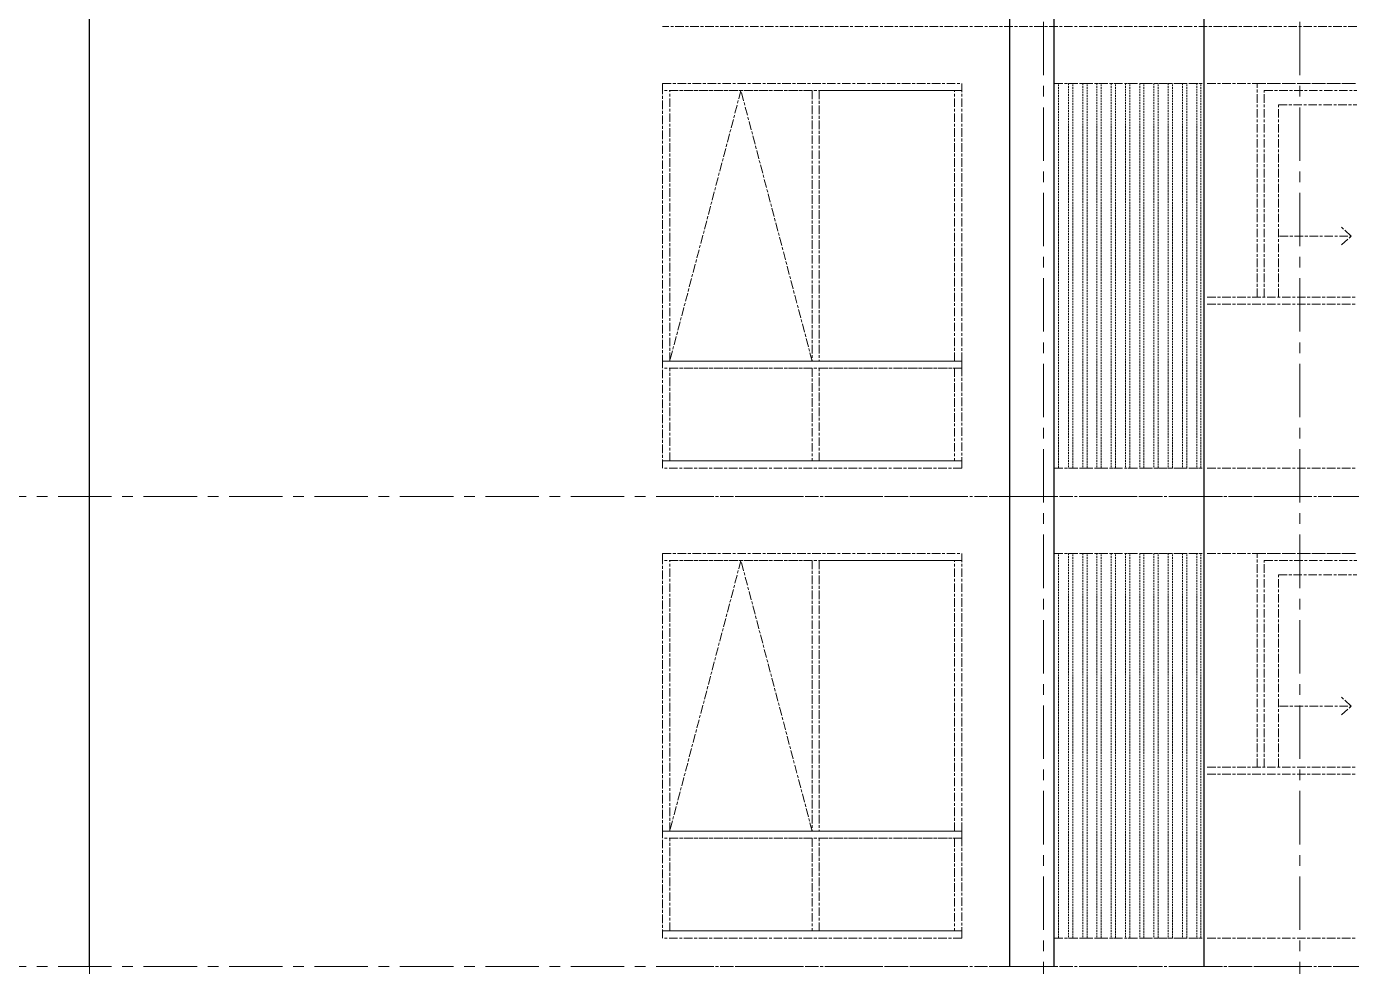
# Model space of a CAD drawing. Header units: millimetres. Extents: x -100356 to 314685, y 446 to 1273965.
# Drawn here: x 186762 to 196066, y 236486 to 243086 of the extents above; entities that cross this region are included whole.
import ezdxf
from ezdxf.xclip import XClip

# ---------------------------------------------------------------- set-up
doc = ezdxf.new("R2010")
doc.units = ezdxf.units.MM
doc.header["$XCLIPFRAME"] = 2
for name, pattern in [('20180221 BF$0$Core - tb$0$HIDDEN2', [0.1875, 0.125, -0.0625]), ('section$0$CENTER', [2, 1.25, -0.25, 0.25, -0.25]), ('section$0$Kume - Grid Line', [10.5, 6, -1.25, 2, -1.25])]:
    doc.linetypes.add(name, pattern=pattern)
for name, color, linetype, lineweight in [('@LOUVER', 35, 'Continuous', 13), ('section$0$A-_ANOT----_D', 7, 'Continuous', 5), ('section$0$A-_FLORLEVL_E', 7, 'Continuous', 5), ('section$0$NKC_TRUC', 8, 'section$0$CENTER', 13)]:
    doc.layers.add(name, color=color, linetype=linetype, lineweight=lineweight)
doc.layers.add('NAM', color=3, linetype='Continuous')
doc.layers.add('STR', color=7, linetype='Continuous')

# ---------------------------------------------------------------- blocks, each defined once
blk = doc.blocks.new('section$0$grid section')
at = {"layer": 'section$0$NKC_TRUC', "ltscale": 300}
for p, q in [((-141943.9, 75200), (0, 75200)), ((-141943.9, 71900), (0, 71900))]:
    blk.add_line(p, q, dxfattribs=at)
blk = doc.blocks.new('louver 2700')
at = {"layer": '@LOUVER', "linetype": '20180221 BF$0$Core - tb$0$HIDDEN2', "ltscale": 100}
blk.add_lwpolyline([(0, 0), (30, 0), (30, 2700), (0, 2700)], close=True, dxfattribs=at)
blk = doc.blocks.new('*U594')
at = {"layer": '@LOUVER', "ltscale": 0.5}
blk.add_blockref('louver 2700', (-15, -1350), dxfattribs=at)
blk = doc.blocks.new('*U595')
at = {"layer": '@LOUVER', "color": 0, "linetype": 'ByBlock', "lineweight": -2}
for p in [(0, 0), (100, 0), (200, 0), (300, 0), (400, 0), (500, 0), (600, 0), (700, 0), (800, 0), (900, 0), (1000, 0)]:
    blk.add_blockref('*U594', p, dxfattribs=at)
blk = doc.blocks.new('unit elevation 2')
at = {"layer": 'NAM', "elevation": 0}
for points in [[(-6461.9, 0), (-6461.9, -3300)], [(0, 0), (0, -3300)]]:
    blk.add_lwpolyline(points, dxfattribs=at)
at = {"layer": 'section$0$A-_ANOT----_D', "color": 8, "linetype": 'section$0$Kume - Grid Line', "ltscale": 10, "elevation": 0}
for points in [[(-7824.4, 0), (-7824.4, -3300)], [(-8898.9, 0), (-4024.9, 0)], [(-6774.9, -3300), (-6774.9, 0)], [(-7849.4, -199.8), (-8898.9, -199.8)], [(-6774.9, -199.8), (-7824.4, -199.8)], [(-6124.9, -250), (-4024.9, -250)], [(-6124.9, -900.2), (-4024.9, -900.2)], [(-6124.9, -950.2), (-4024.9, -950.2)], [(-5074.9, -950.2), (-4574.9, -2850), (-4074.9, -950.2)], [(-7849.4, -1350), (-8898.9, -1350)], [(-7849.4, -1400), (-8898.9, -1400)], [(-8199.4, -1400), (-8199.4, -2899.8), (-8898.9, -2899.8)], [(-8249.4, -1400), (-8249.4, -2849.8), (-8898.9, -2849.8)], [(-8249.4, -1400), (-8249.4, -2849.8), (-8898.9, -2849.8)], [(-8349.4, -1400), (-8349.4, -2749.8), (-8898.9, -2749.8)], [(-8791.7, -1766.1), (-8860.5, -1828.9), (-8791.7, -1891.7)], [(-8357, -1828.9), (-8860.5, -1828.9)], [(-6124.9, -2850), (-4024.9, -2850)], [(-7849.4, -2899.8), (-8898.9, -2899.8)], [(-6774.9, -2899.8), (-7824.4, -2899.8)]]:
    blk.add_lwpolyline(points, dxfattribs=at)
for points in [[(-4024.9, -200), (-4024.9, -2900), (-6124.9, -2900), (-6124.9, -200)], [(-6124.9, -250), (-6124.9, -200), (-4024.9, -200), (-4024.9, -250)], [(-5124.9, -250), (-5124.9, -900.2), (-6074.9, -900.2), (-6074.9, -250)], [(-5074.9, -900.2), (-5074.9, -250), (-4074.9, -250), (-4074.9, -900.2)], [(-6124.9, -950.2), (-6124.9, -900.2), (-4024.9, -900.2), (-4024.9, -950.2)], [(-5124.9, -2850), (-5124.9, -950.2), (-6074.9, -950.2), (-6074.9, -2850)], [(-5074.9, -2850), (-5074.9, -950.2), (-4074.9, -950.2), (-4074.9, -2850)], [(-6124.9, -2900), (-6124.9, -2850), (-4024.9, -2850), (-4024.9, -2900)]]:
    blk.add_lwpolyline(points, close=True, dxfattribs=at)
at = {"layer": 'STR', "elevation": 0}
for points in [[(-6774.9, 0), (-6774.9, -3300)], [(-7824.4, -3300), (-7824.4, 0)]]:
    blk.add_lwpolyline(points, dxfattribs=at)
at = {"layer": '@LOUVER', "rotation": 180}
blk.add_blockref('*U595', (-6789.9, -1549.8, 0), dxfattribs=at)
blk = doc.blocks.new('elevation 2')
at = {"layer": 'section$0$NKC_TRUC', "ltscale": 300}
for p, q in [((274214.5, 661353.1, 0), (274214.5, 772473.8, 0)), ((276014.5, 661353.1, 0), (276014.5, 772473.8, 0)), ((282714.5, 661353.1, 0), (282714.5, 772473.8, 0))]:
    blk.add_line(p, q, dxfattribs=at)
at = {"layer": 'NAM'}
for p in [(282714.6, 696185.5, 0), (282714.6, 692885.5, 0), (282714.6, 689585.5, 0)]:
    blk.add_blockref('unit elevation 2', p, dxfattribs=at)
at = {"layer": 'section$0$A-_FLORLEVL_E'}
ref = blk.add_blockref('section$0$grid section', (168667.9, 768085.5, 0), dxfattribs=dict(at, rotation=179.9999999999999))
XClip(ref).set_block_clipping_path([(-119666.1420795996, -2828.0112587469), (13434.162033715, 108709.4843590449)])

msp = doc.modelspace()

# ---------------------------------------------------------------- block references
at = {"layer": 'NAM', "rotation": 180}
msp.add_blockref('elevation 2', (469918.7, 932671.5, 0), dxfattribs=at)

doc.saveas('drawing.dxf')
